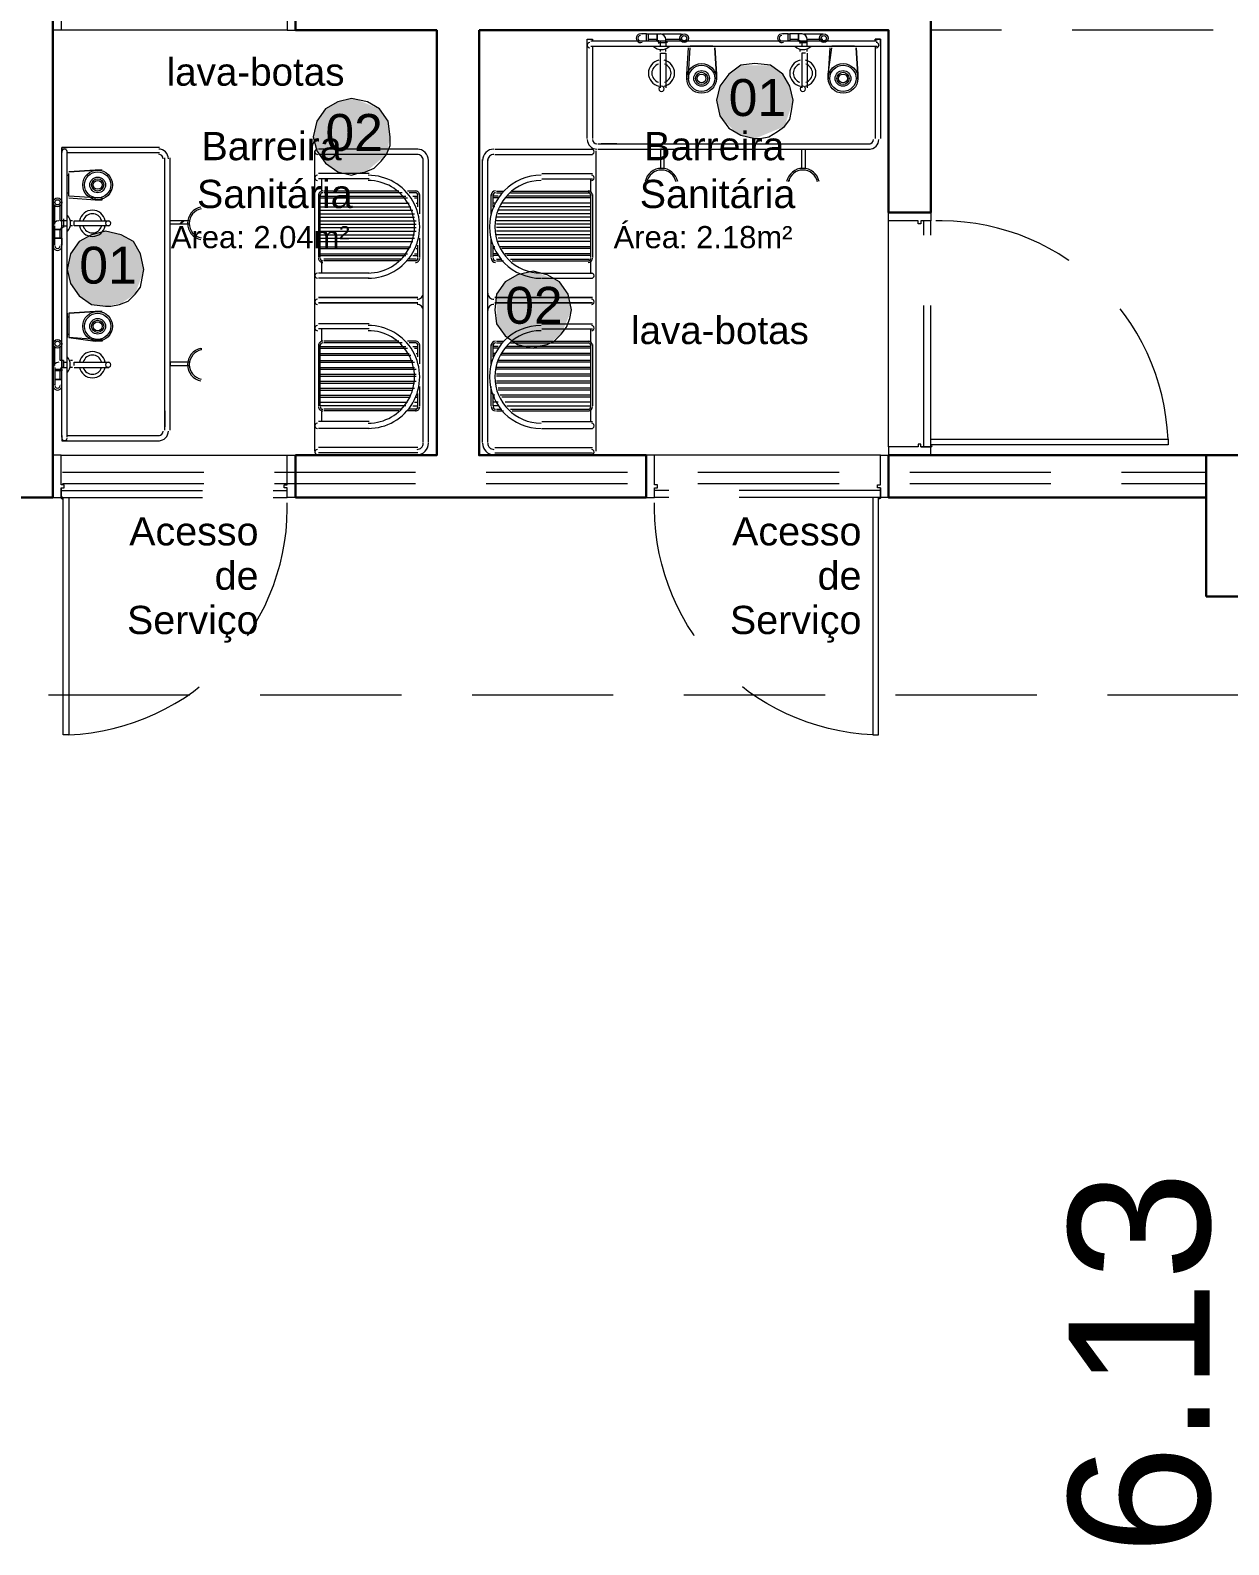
# Model space of a CAD drawing. Header units: metres. Extents: x 149 to 429, y -3 to 162.
# Drawn here: x 371.75 to 376, y 95.46 to 100.82 of the extents above; entities that cross this region are included whole.
import ezdxf

# ---------------------------------------------------------------- set-up
doc = ezdxf.new("R2010")
doc.units = ezdxf.units.M
doc.linetypes.add('IMPORT-Dashed _3_', pattern=[0.75, 0.5, -0.25])
doc.layers.add('1053_ARQ_BASE_MATADOURO_dwg', color=7, linetype='Continuous', lineweight=5, true_color=0x767676)
for name, color, linetype, lineweight in [('A-COTAS', 7, 'Continuous', 9), ('A-ESQ-PORTAS', 7, 'Continuous', 20), ('A-ESTRUTURA', 7, 'Continuous', 30), ('A-PAREDE', 7, 'Continuous', 30), ('A-PISO', 7, 'Continuous', 5), ('A-PROJEÇÃO', 7, 'IMPORT-Dashed _3_', 15), ('A-TEXTO1', 7, 'Continuous', 5), ('A_PROJEÇÃO', 7, 'IMPORT-Dashed _3_', 5), ('PDF_EquipInox', 7, 'Continuous', 5), ('PDF_Text', 7, 'Continuous', 5)]:
    doc.layers.add(name, color=color, linetype=linetype, lineweight=lineweight)
doc.styles.add('Arial_1', font='arial.ttf', dxfattribs={"height": 0.1308})
doc.styles.add('Arial_12', font='arial.ttf', dxfattribs={"height": 0.1})
doc.styles.add('Arial_14', font='arial.ttf', dxfattribs={"height": 0.078431})
doc.styles.add('Arial_18', font='arial.ttf', dxfattribs={"height": 0.097772})
doc.styles.add('Arial_6', font='arial.ttf', dxfattribs={"height": 0.5})

# ---------------------------------------------------------------- blocks, each defined once
blk = doc.blocks.new('1053_ARQ_BASE_MATADOURO_dwg_p1-4039614-TÉRREO 1_20 - Dependente 2')
at = {"layer": 'A-ESQ-PORTAS', "color": 253, "true_color": 0xaaaaaa, "flags": 128}
for points in [[(171.8782, 297.3746), (171.8782, 297.3446), (171.9133, 297.3446), (171.8782, 297.3446)], [(171.9133, 297.3446), (171.9133, 297.3346), (171.9233, 297.3346), (171.9233, 297.3446), (172.0282, 297.3446), (172.0282, 297.3746)], [(171.8782, 296.5146), (171.8782, 296.5446), (171.9133, 296.5446), (171.9133, 296.5546), (171.9233, 296.5546), (171.9233, 296.5446), (172.0282, 296.5446), (172.0282, 296.5146)]]:
    blk.add_lwpolyline(points, dxfattribs=at)
blk.add_lwpolyline([(171.0382, 297.3377), (171.8782, 297.3377), (171.8782, 297.3177), (171.0382, 297.3177)], close=True, dxfattribs=at)
at = {"layer": 'A-ESQ-PORTAS', "color": 253, "true_color": 0xaaaaaa}
for start, end in [(0, 180), (180, 0)]:
    blk.add_arc((171.8769, 297.3414), 0.003, start, end, dxfattribs=at)
at = {"layer": 'A-PISO', "color": 253, "true_color": 0xaaaaaa}
blk.add_line((172.0282, 297.3446), (172.0282, 296.5446), dxfattribs=at)
at = {"layer": 'A-PROJEÇÃO', "color": 253, "true_color": 0xaaaaaa}
for p, q in [((171.8782, 297.3446), (171.8782, 296.5446)), ((171.9032, 297.3446), (171.9032, 296.5446))]:
    blk.add_line(p, q, dxfattribs=at)
blk.add_arc((171.8447, 297.351), 0.807, 182.3587, 272.3818, dxfattribs=at)
blk = doc.blocks.new('1053_ARQ_BASE_MATADOURO_dwg_p1-4039618-TÉRREO 1_20 - Dependente 2')
at = {"layer": 'A-ESQ-PORTAS', "color": 253, "true_color": 0xaaaaaa, "flags": 128}
for points in [[(171.8782, 297.3746), (171.8782, 297.3446), (171.9133, 297.3446), (171.8782, 297.3446)], [(171.9133, 297.3446), (171.9133, 297.3346), (171.9233, 297.3346), (171.9233, 297.3446), (172.0282, 297.3446), (172.0282, 297.3746)], [(171.8782, 296.5146), (171.8782, 296.5446), (171.9133, 296.5446), (171.9133, 296.5546), (171.9233, 296.5546), (171.9233, 296.5446), (172.0282, 296.5446), (172.0282, 296.5146)]]:
    blk.add_lwpolyline(points, dxfattribs=at)
blk.add_lwpolyline([(171.0382, 297.3377), (171.8782, 297.3377), (171.8782, 297.3177), (171.0382, 297.3177)], close=True, dxfattribs=at)
at = {"layer": 'A-ESQ-PORTAS', "color": 253, "true_color": 0xaaaaaa}
for start, end in [(0, 180), (180, 0)]:
    blk.add_arc((171.8769, 297.3414), 0.003, start, end, dxfattribs=at)
at = {"layer": 'A-PISO', "color": 253, "true_color": 0xaaaaaa}
blk.add_line((172.0282, 297.3446), (172.0282, 296.5446), dxfattribs=at)
at = {"layer": 'A-PROJEÇÃO', "color": 253, "true_color": 0xaaaaaa}
for p, q in [((171.8782, 297.3446), (171.8782, 296.5446)), ((171.9032, 297.3446), (171.9032, 296.5446))]:
    blk.add_line(p, q, dxfattribs=at)
blk.add_arc((171.8447, 297.351), 0.807, 182.3587, 272.3818, dxfattribs=at)
blk = doc.blocks.new('1053_ARQ_BASE_MATADOURO_dwg_arq geral tgov-4039641-TÉRREO 1_20 - Dependente 2')
at = {"layer": 'A-ESTRUTURA', "color": 253, "true_color": 0xaaaaaa, "flags": 128}
blk.add_lwpolyline([(39.3046, 15.6332), (39.3046, 16.1332), (39.5046, 16.1332), (39.5046, 15.6332)], close=True, dxfattribs=at)
at = {"layer": 'A-PAREDE', "color": 253, "true_color": 0xaaaaaa, "flags": 128}
for points in [[(36.7296, 17.6382), (38.1796, 17.6382), (38.1796, 16.9932), (38.3296, 16.9932), (38.3296, 17.7882), (36.7296, 17.7882), (36.2296, 17.7882), (36.2296, 21.3882), (36.3296, 21.3882), (36.3296, 21.5382), (36.0796, 21.5382), (36.0796, 17.6382)], [(34.5046, 16.1332), (35.0696, 16.1332), (35.0696, 17.7882), (35.2196, 17.7882), (35.2196, 15.9832), (34.5046, 15.9832)], [(36.0796, 15.9832), (37.3211, 15.9832), (37.3211, 16.1332), (36.7296, 16.1332), (36.7296, 17.6382)], [(36.0796, 15.9832), (36.0796, 16.1332), (36.5796, 16.1332), (36.5796, 17.6382), (36.0796, 17.6382)], [(39.3046, 16.1332), (38.1796, 16.1332), (38.1796, 15.9832), (39.3046, 15.9832)]]:
    blk.add_lwpolyline(points, dxfattribs=at)
at = {"layer": 'A_PROJEÇÃO', "color": 253, "true_color": 0xaaaaaa}
for p, q in [((39.3296, 17.6382), (38.3296, 17.6382)), ((34.5046, 16.0732), (39.3046, 16.0732)), ((34.5046, 16.0332), (39.3046, 16.0332))]:
    blk.add_line(p, q, dxfattribs=at)
at = {"layer": 'A_PROJEÇÃO', "color": 253, "true_color": 0xaaaaaa, "flags": 128}
blk.add_lwpolyline([(55.2046, 15.2832), (28.6296, 15.2832), (28.6296, 16.5729)], dxfattribs=at)
for p, rotation in [((-261.295, 189.6664), 269.9999999999996), ((210.2078, 313.5078), 180), ((332.5942, -155.895), 89.99999999999962)]:
    blk.add_blockref('1053_ARQ_BASE_MATADOURO_dwg_p1-4039614-TÉRREO 1_20 - Dependente 2', p, dxfattribs=dict(rotation=rotation))
at = {"extrusion": (0, 0, -1), "zscale": -1, "rotation": 90.00000000000038}
blk.add_blockref('1053_ARQ_BASE_MATADOURO_dwg_p1-4039618-TÉRREO 1_20 - Dependente 2', (259.1935, -155.895), dxfattribs=at)
at = {"layer": 'A-COTAS', "insert": (38.8172, 12.9195), "char_height": 0.5, "width": 1.628048, "attachment_point": 2, "rotation": 90, "line_spacing_factor": 0.941778, "style": 'Arial_6'}
blk.add_mtext('6.13', dxfattribs=at)
at = {"layer": 'A-TEXTO1', "line_spacing_factor": 0.941778}
for s, insert, char_height, width, attachment_point, style in [('Barreira', (35.7462, 17.2781), 0.1, 0.592542, 1, 'Arial_12'), ('Barreira', (37.3143, 17.2781), 0.1, 0.592542, 1, 'Arial_12'), ('Sanitária', (35.7303, 17.1087), 0.1, 0.658652, 1, 'Arial_12'), ('Sanitária', (37.2984, 17.1087), 0.1, 0.658652, 1, 'Arial_12'), ('Área: 2.04m²', (35.6379, 16.9451), 0.078431, 0.756639, 1, 'Arial_14'), ('Área: 2.18m²', (37.206, 16.9451), 0.078431, 0.756639, 1, 'Arial_14'), ('Acesso\\Pde\\PServiço', (35.9483, 15.9141), 0.1, 0.557038, 3, 'Arial_12'), ('Acesso\\Pde\\PServiço', (38.0836, 15.9141), 0.1, 0.557038, 3, 'Arial_12')]:
    blk.add_mtext(s, dxfattribs=dict(at, insert=insert, char_height=char_height, width=width, attachment_point=attachment_point, style=style))
blk = doc.blocks.new('1053_ARQ_BASE_MATADOURO_dwg_ARQ GALPAO TGOV-4039645-TÉRREO 1_20 - Dependente 2')
at = {"layer": 'PDF_Text', "true_color": 0xe2e2e2}
h = blk.add_hatch(color=254, dxfattribs=at)
h.paths.add_polyline_path([(-5.1314, 6.663), (-5.0943, 6.6692), (-5.0448, 6.7062), (-5.0077, 6.7928), (-5.0201, 6.8484), (-5.051, 6.8917), (-5.1314, 6.9257), (-5.1438, 6.9288), (-5.1994, 6.9165), (-5.2427, 6.8917), (-5.2736, 6.8484), (-5.2736, 6.7433), (-5.2427, 6.7001), (-5.1994, 6.6692)])
h.paths.add_polyline_path([(-6.6584, 6.8052), (-6.6028, 6.8155), (-6.5533, 6.8484), (-6.5224, 6.935), (-6.5348, 6.9906), (-6.5595, 7.0339), (-6.6028, 7.0586), (-6.6584, 7.071), (-6.7079, 7.0586), (-6.7512, 7.0339), (-6.7821, 6.9906), (-6.7945, 6.935), (-6.7821, 6.8855), (-6.7512, 6.8423), (-6.7079, 6.8114)])
h.paths.add_polyline_path([(-5.7682, 7.275), (-5.7311, 7.2853), (-5.6631, 7.343), (-5.6507, 7.4049), (-5.6569, 7.4605), (-5.6878, 7.5038), (-5.7682, 7.5368), (-5.7867, 7.5409), (-5.8362, 7.5285), (-5.8795, 7.5038), (-5.9104, 7.4605), (-5.9227, 7.4049), (-5.9104, 7.3554), (-5.8795, 7.3121), (-5.8362, 7.2812)])
h.paths.add_polyline_path([(-4.3586, 7.3987), (-4.2535, 7.442), (-4.2226, 7.5347), (-4.2349, 7.5842), (-4.2597, 7.6274), (-4.303, 7.6583), (-4.4081, 7.6583), (-4.4513, 7.6274), (-4.4822, 7.5842), (-4.4946, 7.5347), (-4.4822, 7.479), (-4.4297, 7.4234), (-4.4081, 7.411)])
at = {"layer": 'PDF_EquipInox', "color": 253, "true_color": 0xaaaaaa}
for p, q in [((-4.9397, 7.7449), (-3.9258, 7.7449)), ((-4.9397, 7.7263), (-3.9258, 7.7263)), ((-4.9336, 7.7263), (-4.9336, 7.3987)), ((-4.7357, 7.7511), (-4.7048, 7.7511)), ((-4.711, 7.7263), (-4.6553, 7.7263)), ((-4.6986, 7.7449), (-4.7048, 7.7449)), ((-4.6924, 7.7387), (-4.6924, 7.7449)), ((-4.6863, 7.7696), (-4.6183, 7.7696)), ((-4.6677, 7.7387), (-4.6739, 7.7387)), ((-4.2597, 7.7449), (-4.2411, 7.7449)), ((-4.2349, 7.7511), (-4.204, 7.7511)), ((-4.1917, 7.7387), (-4.1917, 7.7263)), ((-4.1855, 7.7696), (-4.1175, 7.7696)), ((-4.0062, 7.7263), (-4.0866, 7.7263)), ((-3.932, 7.7263), (-3.932, 7.3987)), ((-4.6924, 7.7078), (-4.6924, 7.714)), ((-4.6739, 7.7078), (-4.6739, 7.714)), ((-4.5997, 7.6274), (-4.5935, 7.7202)), ((-4.5935, 7.6274), (-4.5873, 7.7202)), ((-4.1978, 7.7078), (-4.1978, 7.714)), ((-4.1731, 7.7078), (-4.1731, 7.714)), ((-4.1731, 7.7016), (-4.1731, 7.578)), ((-6.813, 6.3415), (-6.813, 7.3554)), ((-6.7945, 6.3415), (-6.7945, 7.3554)), ((-6.7945, 7.3492), (-6.4668, 7.3492)), ((-5.5518, 7.3616), (-5.9042, 7.3616)), ((-5.2798, 7.3616), (-4.9336, 7.3616)), ((-4.915, 7.3801), (-3.9506, 7.3801)), ((-4.915, 7.3616), (-3.9506, 7.3616)), ((-4.847, 7.3801), (-4.9026, 7.3801)), ((-4.1917, 7.2936), (-4.1917, 7.3616)), ((-4.1793, 7.2936), (-4.1793, 7.3616)), ((-4.0186, 7.3801), (-3.9629, 7.3801)), ((-6.4482, 6.3662), (-6.4482, 7.3307)), ((-6.4482, 7.2627), (-6.4482, 7.3183)), ((-6.4297, 6.3662), (-6.4297, 7.3307)), ((-5.5518, 7.343), (-5.9042, 7.343)), ((-5.2798, 7.343), (-4.9336, 7.343)), ((-6.7945, 7.2688), (-6.7883, 7.2688)), ((-5.9166, 6.9165), (-5.9166, 7.2627)), ((-5.7249, 7.275), (-5.9042, 7.275)), ((-5.7249, 7.2565), (-5.9042, 7.2565)), ((-5.8918, 7.2132), (-5.8918, 7.2565)), ((-5.1128, 7.275), (-4.9336, 7.275)), ((-5.1128, 7.2565), (-4.9336, 7.2565)), ((-4.9397, 7.2132), (-4.9397, 7.2565)), ((-4.9212, 6.9165), (-4.9212, 7.2627)), ((-4.2411, 7.2503), (-4.2349, 7.2503)), ((-6.7945, 7.207), (-6.7883, 7.207)), ((-6.6955, 7.1823), (-6.6955, 7.1885)), ((-5.9042, 7.2008), (-5.9042, 6.9783)), ((-5.898, 6.9783), (-5.898, 7.2008)), ((-5.898, 7.1947), (-5.5951, 7.1947)), ((-5.898, 7.1885), (-5.5889, 7.1885)), ((-5.6198, 7.2132), (-5.8856, 7.2132)), ((-5.6074, 7.207), (-5.8856, 7.207)), ((-5.558, 7.2132), (-5.5889, 7.2132)), ((-5.558, 7.207), (-5.5827, 7.207)), ((-5.5703, 7.1947), (-5.5518, 7.1947)), ((-5.5642, 7.1885), (-5.5518, 7.1885)), ((-5.5518, 7.1576), (-5.5518, 7.2008)), ((-5.5456, 7.1328), (-5.5456, 7.2008)), ((-5.2921, 7.1328), (-5.2921, 7.2008)), ((-5.2674, 7.1947), (-5.286, 7.1947)), ((-5.2674, 7.1885), (-5.286, 7.1885)), ((-5.2736, 7.2132), (-5.2489, 7.2132)), ((-5.2736, 7.207), (-5.255, 7.207)), ((-4.9397, 7.1885), (-5.2427, 7.1885)), ((-4.9397, 7.1947), (-5.2365, 7.1947)), ((-5.2241, 7.207), (-4.9459, 7.207)), ((-5.2179, 7.2132), (-4.9459, 7.2132)), ((-4.9397, 6.9783), (-4.9397, 7.2008)), ((-4.9336, 7.2008), (-4.9336, 6.9783)), ((-6.8377, 7.0957), (-6.8377, 7.1637)), ((-5.898, 7.1699), (-5.5827, 7.1699)), ((-5.898, 7.1576), (-5.5765, 7.1576)), ((-5.898, 7.1452), (-5.5703, 7.1452)), ((-5.898, 7.1328), (-5.5642, 7.1328)), ((-5.558, 7.1699), (-5.5518, 7.1699)), ((-5.2798, 7.1699), (-5.286, 7.1699)), ((-4.9397, 7.1452), (-5.2674, 7.1452)), ((-4.9397, 7.1328), (-5.2674, 7.1328)), ((-4.9397, 7.1576), (-5.2612, 7.1576)), ((-4.9397, 7.1699), (-5.255, 7.1699)), ((-6.8068, 7.1081), (-6.8068, 7.0896)), ((-6.7759, 7.1081), (-6.7821, 7.1081)), ((-6.7759, 7.0896), (-6.7821, 7.0896)), ((-6.3617, 7.1081), (-6.4297, 7.1081)), ((-6.3617, 7.0957), (-6.4297, 7.0957)), ((-5.898, 7.1205), (-5.5642, 7.1205)), ((-5.898, 7.1081), (-5.558, 7.1081)), ((-5.898, 7.0957), (-5.558, 7.0957)), ((-5.898, 7.0834), (-5.558, 7.0834)), ((-4.9397, 7.1205), (-5.2736, 7.1205)), ((-4.9397, 7.1081), (-5.2736, 7.1081)), ((-4.9397, 7.0957), (-5.2736, 7.0957)), ((-4.9397, 7.0834), (-5.2736, 7.0834)), ((-6.8192, 7.0463), (-6.8192, 7.0772)), ((-5.898, 7.071), (-5.558, 7.071)), ((-5.898, 7.0586), (-5.5642, 7.0586)), ((-5.898, 7.0463), (-5.5642, 7.0463)), ((-5.898, 7.0339), (-5.5703, 7.0339)), ((-5.5456, 6.9783), (-5.5456, 7.0463)), ((-5.2921, 6.9783), (-5.2921, 7.0463)), ((-4.9397, 7.071), (-5.2736, 7.071)), ((-4.9397, 7.0586), (-5.2736, 7.0586)), ((-4.9397, 7.0463), (-5.2674, 7.0463)), ((-4.9397, 7.0339), (-5.2674, 7.0339)), ((-5.898, 7.0154), (-5.5765, 7.0154)), ((-5.898, 7.0092), (-5.5827, 7.0092)), ((-5.898, 6.9906), (-5.5889, 6.9906)), ((-5.898, 6.9845), (-5.5951, 6.9845)), ((-5.6074, 6.9721), (-5.8856, 6.9721)), ((-5.558, 6.9721), (-5.5827, 6.9721)), ((-5.5703, 6.9845), (-5.5518, 6.9845)), ((-5.5642, 6.9906), (-5.5518, 6.9906)), ((-5.558, 7.0092), (-5.5518, 7.0092)), ((-5.5518, 6.9783), (-5.5518, 7.0216)), ((-5.286, 6.9783), (-5.286, 7.0216)), ((-5.2798, 7.0154), (-5.286, 7.0154)), ((-5.2798, 7.0092), (-5.286, 7.0092)), ((-5.2674, 6.9906), (-5.286, 6.9906)), ((-5.2674, 6.9845), (-5.286, 6.9845)), ((-5.2736, 6.9721), (-5.255, 6.9721)), ((-4.9397, 7.0154), (-5.2612, 7.0154)), ((-4.9397, 7.0092), (-5.255, 7.0092)), ((-4.9397, 6.9906), (-5.2427, 6.9906)), ((-4.9397, 6.9845), (-5.2365, 6.9845)), ((-5.2241, 6.9721), (-4.9459, 6.9721)), ((-5.7249, 6.9226), (-5.9042, 6.9226)), ((-5.8918, 6.9226), (-5.8918, 6.9659)), ((-5.6198, 6.9659), (-5.8856, 6.9659)), ((-5.558, 6.9659), (-5.5889, 6.9659)), ((-5.2736, 6.9659), (-5.2489, 6.9659)), ((-5.2179, 6.9659), (-4.9459, 6.9659)), ((-5.1128, 6.9226), (-4.9336, 6.9226)), ((-4.9397, 6.9226), (-4.9397, 6.9659)), ((-5.7249, 6.9041), (-5.9042, 6.9041)), ((-5.1128, 6.9041), (-4.9336, 6.9041)), ((-6.7945, 6.7804), (-6.7945, 6.6939)), ((-6.7945, 6.7681), (-6.7883, 6.7681)), ((-6.7945, 6.7062), (-6.7883, 6.7062)), ((-5.9166, 6.3848), (-5.9166, 6.731)), ((-5.7249, 6.7433), (-5.9042, 6.7433)), ((-5.7249, 6.7248), (-5.9042, 6.7248)), ((-5.8918, 6.6815), (-5.8918, 6.7248)), ((-5.1128, 6.7433), (-4.9336, 6.7433)), ((-5.1128, 6.7248), (-4.9336, 6.7248)), ((-4.9397, 6.6815), (-4.9397, 6.7248)), ((-4.9212, 6.3848), (-4.9212, 6.731)), ((-6.8377, 6.595), (-6.8377, 6.663)), ((-6.6955, 6.6877), (-6.7883, 6.6939)), ((-6.3184, 6.6506), (-6.3184, 6.6568)), ((-5.9042, 6.6692), (-5.9042, 6.4528)), ((-5.898, 6.663), (-5.5951, 6.663)), ((-5.898, 6.6568), (-5.5889, 6.6568)), ((-5.6198, 6.6815), (-5.8856, 6.6815)), ((-5.6074, 6.6753), (-5.8856, 6.6753)), ((-5.558, 6.6815), (-5.5889, 6.6815)), ((-5.558, 6.6753), (-5.5827, 6.6753)), ((-5.5703, 6.663), (-5.5518, 6.663)), ((-5.5642, 6.6568), (-5.5518, 6.6568)), ((-5.5518, 6.6259), (-5.5518, 6.6692)), ((-5.5456, 6.6011), (-5.5456, 6.6692)), ((-5.2921, 6.6011), (-5.2921, 6.6692)), ((-5.286, 6.6259), (-5.286, 6.6692)), ((-5.2674, 6.663), (-5.286, 6.663)), ((-5.2674, 6.6568), (-5.286, 6.6568)), ((-5.2736, 6.6815), (-5.2489, 6.6815)), ((-5.2736, 6.6753), (-5.255, 6.6753)), ((-4.9397, 6.6568), (-5.2427, 6.6568)), ((-4.9397, 6.663), (-5.2365, 6.663)), ((-5.2241, 6.6753), (-4.9459, 6.6753)), ((-5.2179, 6.6815), (-4.9459, 6.6815)), ((-4.9336, 6.6692), (-4.9336, 6.4528)), ((-6.8068, 6.6073), (-6.7945, 6.6073)), ((-6.7945, 6.5702), (-6.7945, 6.6259)), ((-6.7759, 6.6135), (-6.7821, 6.6135)), ((-5.898, 6.6382), (-5.5827, 6.6382)), ((-5.898, 6.6321), (-5.5765, 6.6321)), ((-5.898, 6.6135), (-5.5703, 6.6135)), ((-5.898, 6.6073), (-5.5642, 6.6073)), ((-5.558, 6.6382), (-5.5518, 6.6382)), ((-5.2798, 6.6382), (-5.286, 6.6382)), ((-5.2798, 6.6321), (-5.286, 6.6321)), ((-4.9397, 6.6135), (-5.2674, 6.6135)), ((-4.9397, 6.6073), (-5.2674, 6.6073)), ((-4.9397, 6.6321), (-5.2612, 6.6321)), ((-4.9397, 6.6382), (-5.255, 6.6382)), ((-6.8377, 6.5826), (-6.8377, 6.5764)), ((-6.8192, 6.5455), (-6.8192, 6.5764)), ((-6.7759, 6.5888), (-6.7821, 6.5888)), ((-6.7697, 6.5888), (-6.6461, 6.5888)), ((-5.898, 6.5888), (-5.5642, 6.5888)), ((-5.898, 6.5826), (-5.558, 6.5826)), ((-5.898, 6.5641), (-5.558, 6.5641)), ((-5.898, 6.5579), (-5.558, 6.5579)), ((-4.9397, 6.5888), (-5.2736, 6.5888)), ((-4.9397, 6.5826), (-5.2736, 6.5826)), ((-4.9397, 6.5641), (-5.2736, 6.5641)), ((-4.9397, 6.5579), (-5.2736, 6.5579)), ((-5.898, 6.5393), (-5.558, 6.5393)), ((-5.898, 6.5331), (-5.5642, 6.5331)), ((-5.898, 6.5146), (-5.5642, 6.5146)), ((-5.898, 6.5084), (-5.5703, 6.5084)), ((-5.898, 6.4899), (-5.5765, 6.4899)), ((-5.5456, 6.4528), (-5.5456, 6.5208)), ((-5.2921, 6.4528), (-5.2921, 6.5208)), ((-5.2798, 6.4899), (-5.286, 6.4899)), ((-4.9397, 6.5393), (-5.2736, 6.5393)), ((-4.9397, 6.5331), (-5.2736, 6.5331)), ((-4.9397, 6.5146), (-5.2674, 6.5146)), ((-4.9397, 6.5084), (-5.2674, 6.5084)), ((-4.9397, 6.4899), (-5.2612, 6.4899)), ((-5.898, 6.4837), (-5.5827, 6.4837)), ((-5.898, 6.4651), (-5.5889, 6.4651)), ((-5.6074, 6.4404), (-5.8856, 6.4404)), ((-5.558, 6.4404), (-5.5827, 6.4404)), ((-5.5642, 6.4651), (-5.5518, 6.4651)), ((-5.558, 6.4837), (-5.5518, 6.4837)), ((-5.2798, 6.4837), (-5.286, 6.4837)), ((-5.2674, 6.4651), (-5.286, 6.4651)), ((-5.2736, 6.4404), (-5.255, 6.4404)), ((-4.9397, 6.4837), (-5.255, 6.4837)), ((-4.9397, 6.4651), (-5.2427, 6.4651)), ((-5.2241, 6.4404), (-4.9459, 6.4404)), ((-6.4482, 6.4342), (-6.4482, 6.3786)), ((-5.7249, 6.3971), (-5.9042, 6.3971)), ((-5.8918, 6.3971), (-5.8918, 6.4342)), ((-5.6198, 6.4342), (-5.8856, 6.4342)), ((-5.558, 6.4342), (-5.5889, 6.4342)), ((-5.2736, 6.4342), (-5.2489, 6.4342)), ((-5.2179, 6.4342), (-4.9459, 6.4342)), ((-5.1128, 6.3971), (-4.9336, 6.3971)), ((-4.9397, 6.3971), (-4.9397, 6.4342)), ((-6.7945, 6.3477), (-6.4668, 6.3477)), ((-5.7249, 6.3724), (-5.9042, 6.3724)), ((-5.1128, 6.3724), (-4.9336, 6.3724)), ((-5.5518, 6.3044), (-5.9042, 6.3044)), ((-5.5518, 6.2858), (-5.9042, 6.2858)), ((-5.2798, 6.3044), (-4.9336, 6.3044)), ((-5.2798, 6.2858), (-4.9336, 6.2858))]:
    blk.add_line(p, q, dxfattribs=at)
at = {"layer": 'PDF_EquipInox', "color": 253, "true_color": 0xaaaaaa, "flags": 128}
for points in [[(-4.9521, 7.3987), (-4.9521, 7.7511), (-4.9336, 7.7511), (-4.9336, 7.7449)], [(-4.7604, 7.7449), (-4.7419, 7.7449), (-4.7357, 7.7449), (-4.7357, 7.7696), (-4.7048, 7.7696), (-4.7048, 7.7449), (-4.7048, 7.7696), (-4.6924, 7.7696)], [(-4.7419, 7.7696), (-4.7481, 7.7696), (-4.7604, 7.7696)], [(-4.7419, 7.7449), (-4.7419, 7.7696), (-4.7357, 7.7696)], [(-4.6986, 7.7387), (-4.6924, 7.7387), (-4.6739, 7.7387), (-4.6739, 7.7511), (-4.6183, 7.7511)], [(-4.6924, 7.7263), (-4.6924, 7.7387), (-4.6739, 7.7387), (-4.6739, 7.7263)], [(-4.2411, 7.7696), (-4.2473, 7.7696), (-4.2597, 7.7696)], [(-4.1917, 7.7696), (-4.204, 7.7696), (-4.2349, 7.7696), (-4.2349, 7.7449), (-4.2411, 7.7449), (-4.2411, 7.7696), (-4.2349, 7.7696)], [(-4.1978, 7.7387), (-4.1731, 7.7387), (-4.1978, 7.7387), (-4.1978, 7.7449), (-4.204, 7.7449), (-4.204, 7.7696), (-4.204, 7.7449)], [(-4.1731, 7.7263), (-4.1731, 7.7387), (-4.1731, 7.7511), (-4.1175, 7.7511)], [(-3.9135, 7.7263), (-3.9135, 7.7511), (-3.932, 7.7511), (-3.932, 7.7449), (-3.932, 7.7511), (-3.9135, 7.7511), (-3.9135, 7.3987)], [(-4.6924, 7.578), (-4.6924, 7.7016), (-4.6739, 7.7016), (-4.6739, 7.578)], [(-4.1793, 7.7016), (-4.1917, 7.7016), (-4.1917, 7.578)], [(-4.0927, 7.7202), (-4.0989, 7.6274), (-4.0866, 7.7202)], [(-6.4668, 7.3678), (-6.813, 7.3678), (-6.813, 7.3492), (-6.813, 7.3678), (-6.7945, 7.3678)], [(-5.9166, 6.292), (-5.9166, 6.8237), (-5.9166, 7.3554)], [(-4.9212, 6.292), (-4.9212, 6.8237), (-4.9212, 7.3554)], [(-4.6801, 7.2936), (-4.6801, 7.3616), (-4.6924, 7.3616), (-4.6924, 7.2936)], [(-5.5332, 6.3229), (-5.5332, 6.8546), (-5.5332, 7.3245)], [(-5.5147, 6.3229), (-5.5147, 6.8546), (-5.5147, 7.3245)], [(-5.323, 6.3229), (-5.323, 6.8546), (-5.323, 7.3245)], [(-5.3045, 6.3229), (-5.3045, 6.8546), (-5.3045, 7.3245)], [(-6.7883, 7.1885), (-6.6955, 7.1823), (-6.6708, 7.1823), (-6.6708, 7.1885), (-6.6955, 7.1885), (-6.7883, 7.1947), (-6.7883, 7.275)], [(-5.2798, 7.1576), (-5.286, 7.1576), (-5.286, 7.2008)], [(-6.7945, 7.1081), (-6.8068, 7.1081), (-6.8192, 7.1081), (-6.8192, 7.1637)], [(-6.8377, 7.0216), (-6.8377, 7.0339), (-6.8377, 7.0463), (-6.8377, 7.0772), (-6.8377, 7.0896)], [(-6.813, 7.0772), (-6.8377, 7.0772), (-6.813, 7.0772), (-6.813, 7.0834)], [(-6.813, 7.0896), (-6.8068, 7.0896), (-6.7945, 7.0896)], [(-6.8068, 7.1143), (-6.8068, 7.1081), (-6.8068, 7.0896), (-6.8068, 7.0834)], [(-6.6461, 7.0896), (-6.7697, 7.0896), (-6.7697, 7.1081), (-6.6461, 7.1081)], [(-6.813, 7.0463), (-6.8377, 7.0463), (-6.813, 7.0463), (-6.813, 7.0401), (-6.813, 7.0216)], [(-6.7883, 6.7804), (-6.6955, 6.7866), (-6.6708, 6.7866), (-6.6955, 6.7866), (-6.7883, 6.7804), (-6.7883, 6.6939), (-6.6955, 6.6815)], [(-6.8068, 6.6135), (-6.8192, 6.6135), (-6.8192, 6.663)], [(-5.5951, 6.4528), (-5.898, 6.4528), (-5.898, 6.6692)], [(-5.2365, 6.4528), (-4.9397, 6.4528), (-4.9397, 6.6692)], [(-6.813, 6.5888), (-6.8068, 6.5888), (-6.8068, 6.6135), (-6.8068, 6.5888), (-6.7945, 6.5888)], [(-6.7697, 6.595), (-6.7697, 6.6073), (-6.6461, 6.6073)], [(-6.3617, 6.6073), (-6.4297, 6.6073), (-6.4297, 6.595), (-6.3617, 6.595)], [(-6.8377, 6.5888), (-6.8377, 6.5826), (-6.813, 6.5826), (-6.813, 6.5764), (-6.8377, 6.5764), (-6.8377, 6.5455), (-6.813, 6.5455), (-6.8377, 6.5455), (-6.8377, 6.5331), (-6.8377, 6.527)], [(-6.813, 6.527), (-6.813, 6.5393), (-6.813, 6.5455)], [(-5.5703, 6.4528), (-5.5518, 6.4528), (-5.5518, 6.496)], [(-5.2674, 6.4528), (-5.286, 6.4528), (-5.286, 6.496)], [(-6.813, 6.3477), (-6.813, 6.3291), (-6.4668, 6.3291)]]:
    blk.add_lwpolyline(points, dxfattribs=at)
for points in [[(-4.5873, 7.7263), (-4.507, 7.7263)], [(-4.5008, 7.7202), (-4.4946, 7.6274)], [(-4, 7.7202), (-3.9938, 7.6274)], [(-4.5935, 7.6089), (-4.5997, 7.6089), (-4.5997, 7.6274), (-4.5935, 7.6274)], [(-4.4946, 7.6089), (-4.4946, 7.6274)], [(-4.0989, 7.6089), (-4.0989, 7.6274)], [(-3.9938, 7.6089), (-3.9938, 7.6274)], [(-6.7883, 7.2812), (-6.6955, 7.2874)], [(-6.6708, 7.2874), (-6.6955, 7.2874)], [(-5.9042, 6.8361), (-5.5518, 6.8361)], [(-5.9042, 6.8175), (-5.5518, 6.8175)], [(-4.9336, 6.8361), (-5.2798, 6.8361)], [(-4.9336, 6.8175), (-5.2798, 6.8175)], [(-6.6708, 6.6877), (-6.6708, 6.6815), (-6.6955, 6.6815), (-6.6955, 6.6877)]]:
    blk.add_lwpolyline(points, close=True, dxfattribs=at)
at = {"layer": 'PDF_EquipInox', "color": 253, "true_color": 0xaaaaaa}
for centre, radius in [((-4.609, 7.7542), 0.0155), ((-4.609, 7.7542), 0.00927), ((-4.609, 7.7542), 0.00927), ((-4.609, 7.7542), 0.00927), ((-4.1144, 7.7542), 0.0155), ((-4.1144, 7.7542), 0.00927), ((-4.1144, 7.7542), 0.00927), ((-4.1144, 7.7542), 0.00927), ((-4.5472, 7.612), 0.0526), ((-4.5472, 7.612), 0.0464), ((-4.5472, 7.612), 0.0278), ((-4.5472, 7.612), 0.0216), ((-4.5472, 7.612), 0.0155), ((-4.0464, 7.612), 0.0526), ((-4.0464, 7.612), 0.0464), ((-4.0464, 7.612), 0.0278), ((-4.0464, 7.612), 0.0216), ((-4.0464, 7.612), 0.0155), ((-6.6863, 7.2348), 0.0526), ((-6.6863, 7.2348), 0.0464), ((-6.6863, 7.2348), 0.0278), ((-6.6863, 7.2348), 0.0216), ((-6.6863, 7.2348), 0.0155), ((-6.8285, 7.173), 0.0155), ((-6.8285, 7.173), 0.00927), ((-6.8285, 7.173), 0.00927), ((-6.8285, 7.173), 0.00927), ((-6.6863, 6.7341), 0.0526), ((-6.6863, 6.7341), 0.0464), ((-6.6863, 6.7341), 0.0278), ((-6.6863, 6.7341), 0.0216), ((-6.6863, 6.7341), 0.0155), ((-6.8285, 6.6722), 0.0155), ((-6.8285, 6.6722), 0.00927), ((-6.8285, 6.6722), 0.00927), ((-6.8285, 6.6722), 0.00927)]:
    blk.add_circle(centre, radius, dxfattribs=at)
for centre, radius, start, end in [((-4.9428, 7.7294), 0.00927, 89.9999, 270.0001), ((-4.7635, 7.7542), 0.0155, 69.2631, 290.7369), ((-4.7635, 7.7542), 0.00927, 89.9999, 270.0001), ((-4.6894, 7.7542), 0.0402, 226.3954, 313.6046), ((-4.7079, 7.7356), 0.00927, 356.9512, 90.1541), ((-4.6946, 7.7491), 0.0207, 1.166, 84.0028), ((-4.2628, 7.7542), 0.0155, 69.2631, 290.7369), ((-4.2628, 7.7542), 0.00927, 89.9999, 270.0001), ((-4.1886, 7.7542), 0.0402, 226.3954, 313.6046), ((-4.2071, 7.7356), 0.00927, 356.9512, 90.1541), ((-4.1938, 7.7491), 0.0207, 1.166, 84.0028), ((-3.9289, 7.7294), 0.00927, 269.9999, 90.0001), ((-3.9289, 7.7294), 0.00927, 269.9999, 90.0001), ((-4.6894, 7.6305), 0.0464, 101.1786, 258.8214), ((-4.6894, 7.6305), 0.0464, 281.1786, 78.8214), ((-4.1886, 7.6305), 0.0464, 101.1786, 258.8214), ((-4.1886, 7.6305), 0.0464, 281.1786, 78.8214), ((-4.6894, 7.6305), 0.034, 107.8473, 252.1527), ((-4.6894, 7.6305), 0.034, 287.8473, 72.1527), ((-4.1886, 7.6305), 0.034, 107.8473, 252.1527), ((-4.1886, 7.6305), 0.034, 287.8473, 72.1527), ((-4.6894, 7.5749), 0.00927, 359.9999, 180.0001), ((-4.6894, 7.5749), 0.00927, 179.9999, 0.0001), ((-4.1886, 7.5749), 0.00927, 359.9999, 180.0001), ((-4.1886, 7.5749), 0.00927, 179.9999, 0.0001), ((-6.8037, 7.3523), 0.00927, 359.9999, 180.0001), ((-6.8037, 7.3523), 0.00927, 359.9999, 180.0001), ((-6.4699, 7.3276), 0.034, 359.9999, 90.0001), ((-5.9073, 7.3523), 0.00927, 89.9911, 270.0089), ((-5.5549, 7.3214), 0.0402, 0.0001, 89.9999), ((-5.2829, 7.3214), 0.0402, 90, 180), ((-4.9181, 7.3956), 0.034, 179.9999, 270.0001), ((-4.9366, 7.3523), 0.00927, 269.9999, 90.0001), ((-4.9181, 7.3956), 0.0155, 180.0001, 269.9999), ((-3.9536, 7.3956), 0.0155, 270.0001, 359.9999), ((-3.9536, 7.3956), 0.034, 269.9999, 0.0001), ((-6.4699, 7.3276), 0.0155, 0.0001, 89.9999), ((-5.5549, 7.3214), 0.0216, 359.9976, 90.0024), ((-5.2829, 7.3214), 0.0216, 89.9999, 180.0001), ((-4.6894, 7.2348), 0.0587, 11.4203, 168.5797), ((-4.1886, 7.2348), 0.0587, 11.4203, 168.5797), ((-5.9073, 7.2596), 0.00927, 89.9911, 270.0089), ((-5.728, 7.0865), 0.1824, 269.9998, 90.0002), ((-5.728, 7.0865), 0.1638, 269.9995, 90.0005), ((-5.1159, 7.0865), 0.1824, 90, 270), ((-5.1159, 7.0865), 0.1638, 90, 270), ((-4.9366, 7.2596), 0.00927, 269.9999, 90.0001), ((-4.6894, 7.2348), 0.0526, 11.4203, 168.5797), ((-4.1886, 7.2348), 0.0526, 11.4203, 168.5797), ((-5.8887, 7.1978), 0.0155, 89.9957, 180.0043), ((-5.8887, 7.1978), 0.00927, 89.9911, 180.0089), ((-5.5611, 7.1978), 0.0155, 359.9957, 90.0043), ((-5.5611, 7.1978), 0.00927, 359.9911, 90.0089), ((-5.2767, 7.1978), 0.0155, 90.0001, 179.9999), ((-5.2767, 7.1978), 0.00927, 89.9999, 180.0001), ((-4.949, 7.1978), 0.0155, 0.0001, 89.9999), ((-4.949, 7.1978), 0.00927, 359.9999, 90.0001), ((-6.7048, 7.0988), 0.0464, 11.1786, 168.8214), ((-6.7048, 7.0988), 0.034, 17.8473, 162.1527), ((-6.3091, 7.0988), 0.0587, 101.4203, 258.5797), ((-6.3091, 7.0988), 0.0526, 101.4203, 258.5797), ((-6.8223, 7.0865), 0.0216, 94.0155, 176.8523), ((-6.8099, 7.0741), 0.00927, 86.9512, 180.1541), ((-6.8223, 7.0988), 0.0402, 316.3954, 43.6046), ((-6.7048, 7.0988), 0.0464, 191.1786, 348.8214), ((-6.7048, 7.0988), 0.034, 197.8473, 342.1527), ((-6.6492, 7.0988), 0.00927, 89.9999, 270.0001), ((-6.6492, 7.0988), 0.00927, 269.9999, 90.0001), ((-6.8285, 7.0185), 0.0155, 159.2631, 20.7369), ((-6.8285, 7.0185), 0.00927, 179.9999, 0.0001), ((-5.8887, 6.9752), 0.0155, 179.9957, 270.0043), ((-5.8887, 6.9752), 0.00927, 179.9911, 270.0089), ((-5.5611, 6.9752), 0.00927, 269.9911, 0.0089), ((-5.5611, 6.9752), 0.0155, 269.9957, 0.0043), ((-5.2767, 6.9752), 0.0155, 180.0001, 269.9999), ((-5.2767, 6.9752), 0.00927, 179.9999, 270.0001), ((-4.949, 6.9752), 0.00927, 269.9999, 0.0001), ((-4.949, 6.9752), 0.0155, 270.0001, 359.9999), ((-5.9073, 6.9134), 0.00927, 89.9911, 270.0089), ((-4.9366, 6.9134), 0.00927, 269.9999, 90.0001), ((-5.9073, 6.8206), 0.00927, 89.9911, 270.0089), ((-5.9073, 6.8206), 0.00927, 89.9911, 270.0089), ((-5.5549, 6.8515), 0.0216, 269.9976, 0.0024), ((-5.5549, 6.7897), 0.0216, 359.9976, 90.0024), ((-5.2829, 6.8515), 0.0216, 179.9999, 270.0001), ((-5.2829, 6.7897), 0.0216, 89.9999, 180.0001), ((-4.9366, 6.8206), 0.00927, 269.9999, 90.0001), ((-4.9366, 6.8206), 0.00927, 269.9999, 90.0001), ((-5.9073, 6.7279), 0.00927, 89.9911, 270.0089), ((-5.728, 6.5548), 0.1824, 269.9998, 90.0002), ((-5.728, 6.5548), 0.1638, 269.9995, 90.0005), ((-5.1159, 6.5548), 0.1824, 90, 270), ((-5.1159, 6.5548), 0.1638, 90, 270), ((-4.9366, 6.7279), 0.00927, 269.9999, 90.0001), ((-6.3091, 6.5981), 0.0587, 101.4203, 258.5797), ((-6.3085, 6.5985), 0.0531, 100.7972, 257.9567), ((-5.8887, 6.6661), 0.0155, 89.9957, 180.0043), ((-5.8887, 6.6661), 0.00927, 89.9911, 180.0089), ((-5.5611, 6.6661), 0.0155, 359.9957, 90.0043), ((-5.5611, 6.6661), 0.00927, 359.9911, 90.0089), ((-5.2767, 6.6661), 0.0155, 90.0001, 179.9999), ((-5.2767, 6.6661), 0.00927, 89.9999, 180.0001), ((-4.949, 6.6661), 0.0155, 0.0001, 89.9999), ((-4.949, 6.6661), 0.00927, 359.9999, 90.0001), ((-6.8223, 6.5857), 0.0216, 94.0155, 176.8523), ((-6.8237, 6.5981), 0.0403, 316.3954, 43.6046), ((-6.7048, 6.5981), 0.0464, 11.1786, 168.8214), ((-6.7048, 6.5981), 0.034, 17.8473, 162.1527), ((-6.6492, 6.5981), 0.00927, 89.9999, 270.0001), ((-6.6492, 6.5981), 0.00927, 269.9999, 90.0001), ((-6.8099, 6.5795), 0.00927, 86.9512, 180.1541), ((-6.7048, 6.5981), 0.0464, 191.1786, 348.8214), ((-6.7048, 6.5981), 0.034, 197.8473, 342.1527), ((-6.8285, 6.5239), 0.0155, 159.2631, 20.7369), ((-6.8285, 6.5239), 0.00927, 179.9999, 0.0001), ((-5.8887, 6.4497), 0.0155, 179.9957, 270.0043), ((-5.8887, 6.4497), 0.00927, 179.9911, 270.0089), ((-5.5611, 6.4497), 0.0155, 269.9957, 0.0043), ((-5.5611, 6.4497), 0.00927, 269.9911, 0.0089), ((-5.2767, 6.4497), 0.0155, 180.0001, 269.9999), ((-5.2767, 6.4497), 0.00927, 179.9999, 270.0001), ((-4.949, 6.4497), 0.0155, 270.0001, 359.9999), ((-4.949, 6.4497), 0.00927, 269.9999, 0.0001), ((-5.9073, 6.3817), 0.00927, 89.9911, 270.0089), ((-4.9366, 6.3817), 0.00927, 269.9999, 90.0001), ((-6.8037, 6.3384), 0.00927, 179.9999, 0.0001), ((-6.4699, 6.3631), 0.034, 269.9999, 0.0001), ((-6.4699, 6.3631), 0.0155, 270.0001, 359.9999), ((-5.9073, 6.2889), 0.00927, 89.9911, 270.0089), ((-5.5549, 6.3198), 0.0216, 269.9976, 0.0024), ((-5.5549, 6.3198), 0.0402, 270.0001, 359.9999), ((-5.2829, 6.3198), 0.0402, 180, 270), ((-5.2829, 6.3198), 0.0216, 179.9999, 270.0001), ((-4.9366, 6.2889), 0.00927, 269.9999, 90.0001)]:
    blk.add_arc(centre, radius, start, end, dxfattribs=at)
at = {"layer": 'PDF_Text', "color": 253, "true_color": 0xaaaaaa, "flags": 128}
for points in [[(-4.2226, 7.5347), (-4.2349, 7.5842), (-4.2597, 7.6274), (-4.303, 7.6583), (-4.3586, 7.6645), (-4.4081, 7.6583), (-4.4513, 7.6274), (-4.4822, 7.5842), (-4.4946, 7.5347), (-4.4822, 7.479), (-4.4513, 7.4358), (-4.4081, 7.411), (-4.3586, 7.3987), (-4.34, 7.3987), (-4.3091, 7.4049), (-4.2782, 7.4234), (-4.2535, 7.442), (-4.2349, 7.4667), (-4.2288, 7.4976)], [(-5.6507, 7.4049), (-5.6569, 7.4605), (-5.6878, 7.5038), (-5.7311, 7.5285), (-5.7867, 7.5409), (-5.8362, 7.5285), (-5.8795, 7.5038), (-5.9104, 7.4605), (-5.9227, 7.4049), (-5.9104, 7.3554), (-5.8795, 7.3121), (-5.8362, 7.2812), (-5.7867, 7.2688), (-5.7682, 7.275), (-5.7373, 7.2812), (-5.7064, 7.2936), (-5.6816, 7.3183), (-5.6631, 7.343), (-5.6507, 7.3739)], [(-6.5224, 6.935), (-6.5348, 6.9906), (-6.5595, 7.0339), (-6.6028, 7.0586), (-6.6584, 7.071), (-6.7079, 7.0586), (-6.7512, 7.0339), (-6.7821, 6.9906), (-6.7945, 6.935), (-6.7821, 6.8855), (-6.7512, 6.8423), (-6.7079, 6.8114), (-6.6584, 6.8052), (-6.6399, 6.8052), (-6.609, 6.8114), (-6.5781, 6.8237), (-6.5533, 6.8484), (-6.5348, 6.8732), (-6.5286, 6.9041)], [(-5.0077, 6.7928), (-5.0201, 6.8484), (-5.051, 6.8917), (-5.0943, 6.9165), (-5.1438, 6.9288), (-5.1994, 6.9165), (-5.2427, 6.8917), (-5.2736, 6.8484), (-5.2798, 6.7928), (-5.2736, 6.7433), (-5.2427, 6.7001), (-5.1994, 6.6692), (-5.1438, 6.6568), (-5.1314, 6.663), (-5.0943, 6.6692), (-5.0696, 6.6815), (-5.0448, 6.7062), (-5.0263, 6.731), (-5.0139, 6.7619)]]:
    blk.add_lwpolyline(points, close=True, dxfattribs=at)
at = {"layer": 'PDF_Text', "attachment_point": 1, "line_spacing_factor": 0.941778}
for s, insert, char_height, width, style in [('lava-botas', (-6.4421, 7.6839), 0.09777, 0.75412, 'Arial_18'), ('01', (-4.4513, 7.6095), 0.1308, 0.243392, 'Arial_1'), ('02', (-5.8795, 7.4859), 0.1308, 0.243392, 'Arial_1'), ('01', (-6.7512, 7.016), 0.1308, 0.243392, 'Arial_1'), ('02', (-5.2427, 6.8738), 0.1308, 0.243392, 'Arial_1'), ('lava-botas', (-4.7975, 6.7689), 0.09777, 0.75412, 'Arial_18')]:
    blk.add_mtext(s, dxfattribs=dict(at, insert=insert, char_height=char_height, width=width, style=style))
blk = doc.blocks.new('1053_ARQ_BASE_MATADOURO_dwg-3625622-TÉRREO 1_20 - Dependente 2')
for name, p in [('1053_ARQ_BASE_MATADOURO_dwg_arq geral tgov-4039641-TÉRREO 1_20 - Dependente 2', (130.2098, 83.186)), ('1053_ARQ_BASE_MATADOURO_dwg_ARQ GALPAO TGOV-4039645-TÉRREO 1_20 - Dependente 2', (172.2746, 93.0419))]:
    blk.add_blockref(name, p)

msp = doc.modelspace()

# ---------------------------------------------------------------- block references
at = {"layer": '1053_ARQ_BASE_MATADOURO_dwg', "color": 253, "true_color": 0xaaaaaa}
msp.add_blockref('1053_ARQ_BASE_MATADOURO_dwg-3625622-TÉRREO 1_20 - Dependente 2', (206.405, 0), dxfattribs=at)

doc.saveas('drawing.dxf')
